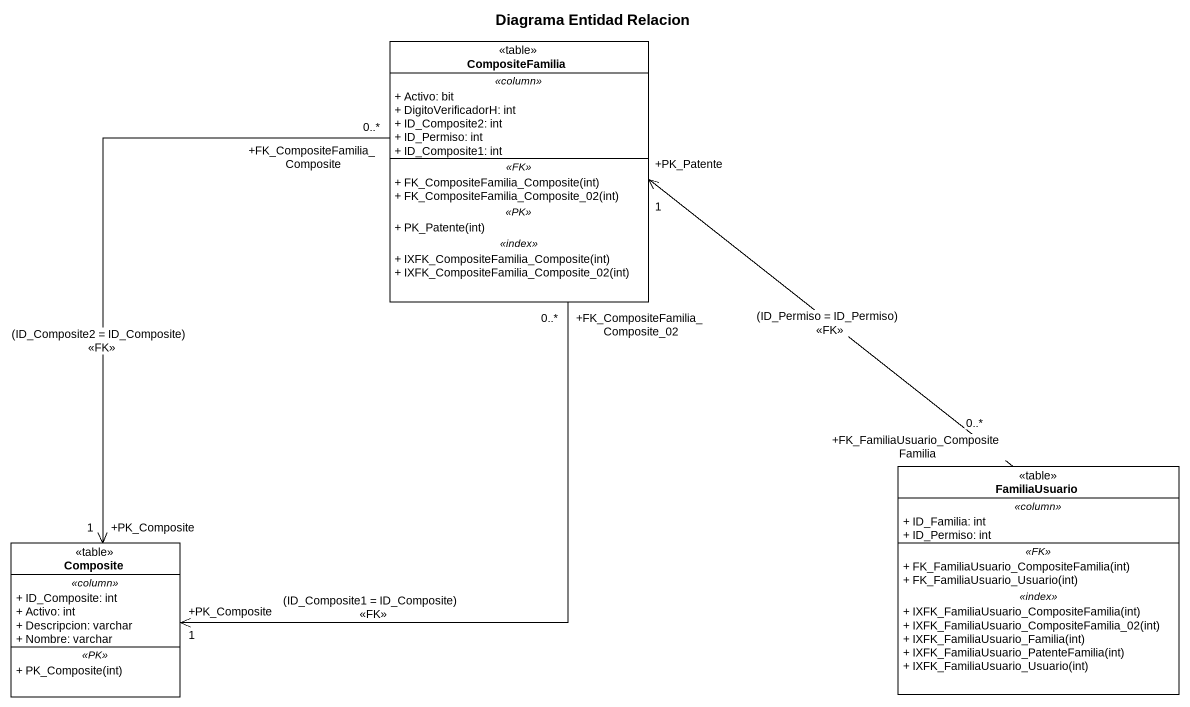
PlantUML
@startuml
title Diagrama Entidad Relacion
hide circle
hide empty members
skinparam classAttributeIconSize 0
class CompositeFamilia <<table>> {
  .. <<column>> ..
  + Activo: bit
  + DigitoVerificadorH: int
  + ID_Composite2: int
  + ID_Permiso: int
  + ID_Composite1: int
  .. <<FK>> ..
  + FK_CompositeFamilia_Composite(int)
  + FK_CompositeFamilia_Composite_02(int)
  .. <<PK>> ..
  + PK_Patente(int)
  .. <<index>> ..
  + IXFK_CompositeFamilia_Composite(int)
  + IXFK_CompositeFamilia_Composite_02(int)
}
class FamiliaUsuario <<table>> {
  .. <<column>> ..
  + ID_Familia: int
  + ID_Permiso: int
  .. <<FK>> ..
  + FK_FamiliaUsuario_CompositeFamilia(int)
  + FK_FamiliaUsuario_Usuario(int)
  .. <<index>> ..
  + IXFK_FamiliaUsuario_CompositeFamilia(int)
  + IXFK_FamiliaUsuario_CompositeFamilia_02(int)
  + IXFK_FamiliaUsuario_Familia(int)
  + IXFK_FamiliaUsuario_PatenteFamilia(int)
  + IXFK_FamiliaUsuario_Usuario(int)
}
class Composite <<table>> {
  .. <<column>> ..
  + ID_Composite: int
  + Activo: int
  + Descripcion: varchar
  + Nombre: varchar
  .. <<PK>> ..
  + PK_Composite(int)
}
CompositeFamilia "+FK_CompositeFamilia_Composite\n0..*" --> "+PK_Composite\n1" Composite : (ID_Composite2 = ID_Composite)\n<<FK>>
CompositeFamilia "+FK_CompositeFamilia_Composite_02\n0..*" --> "+PK_Composite\n1" Composite : (ID_Composite1 = ID_Composite)\n<<FK>>
FamiliaUsuario "+FK_FamiliaUsuario_CompositeFamilia\n0..*" -up-> "+PK_Patente\n1" CompositeFamilia : (ID_Permiso = ID_Permiso)\n<<FK>>
@enduml
